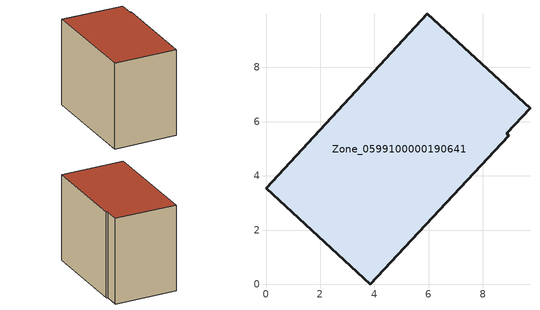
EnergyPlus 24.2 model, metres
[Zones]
Zone_0599100000190641
 floor ground (C_G): 0,3.54 5.95,9.98 9.74,6.49 8.89,5.57 8.96,5.47 3.85,0 z0
 wall outside (C_F): 3.85,0 8.96,5.47 8.89,5.57 9.74,6.49 5.95,9.98 0,3.54 3.85,0 z0:7.12
 roof outside (C_R): 5.95,9.98 0,3.54 3.85,0 8.96,5.47 8.89,5.57 9.74,6.49 z7.12
[BUILDING]
Pand.0599100000190641: North Axis=0; Terrain=City; Loads Convergence Tolerance Value=0.04; Temperature Convergence Tolerance Value=0.4; Solar Distribution=FullExterior; Maximum Number of Warmup Days=25; Minimum Number of Warmup Days=1
[Site:Location]
Rotterdam.The.Hague.AP_ZH_NLD Design_Conditions: Latitude=51.96; Longitude=4.45; Time Zone=1; Elevation=-4.5
[SITE:GROUNDTEMPERATURE:BUILDINGSURFACE]
18, 18, 18, 18, 18, 18, 18, 18, 18, 18, 18, 18
[MATERIAL] Thermal Absorptance=0.9; Solar Absorptance=0.7; Visible Absorptance=0.7
Name | Roughness | Thickness | Conductivity | Density | Specific Heat
G.TC.1946 | MediumSmooth | 0.15 | 1 | 540 | 1210
F.TC.1946 | Rough | 0.3 | 0.857143 | 1920 | 840
R.TC.1946 | MediumRough | 0.2 | 0.909091 | 1500 | 1000
[CONSTRUCTION]
C_G: G.TC.1946
C_F: F.TC.1946
C_R: R.TC.1946
[ZONE]
Zone_0599100000190641: Type=1; Multiplier=1; Ceiling Height=Autocalculate; Volume=Autocalculate; Floor Area=autocalculate; Part of Total Floor Area=Yes
[ZONEINFILTRATION:DESIGNFLOWRATE]
Infil_Zone_0599100000190641: Zone or ZoneList or Space or SpaceList=Zone_0599100000190641; Schedule=AlwaysOn; Design Flow Rate Calculation Method=Flow/Area; Flow Rate per Floor Area=0.003; Constant Term Coefficient=1; Temperature Term Coefficient=0; Velocity Term Coefficient=0; Velocity Squared Term Coefficient=0
[HVACTEMPLATE:ZONE:IDEALLOADSAIRSYSTEM]
Zone_0599100000190641: Maximum Heating Supply Air Temperature=50; Minimum Cooling Supply Air Temperature=13; Maximum Heating Supply Air Humidity Ratio=0.0156; Minimum Cooling Supply Air Humidity Ratio=0.0077; Heating Limit=NoLimit; Cooling Limit=NoLimit; Dehumidification Control Type=ConstantSensibleHeatRatio; Cooling Sensible Heat Ratio=0.7; Dehumidification Setpoint=60; Humidification Control Type=None; Humidification Setpoint=30; Outdoor Air Method=None; Outdoor Air Flow Rate per Person=0.00944; Outdoor Air Flow Rate per Zone Floor Area=0; Outdoor Air Flow Rate per Zone=0; Demand Controlled Ventilation Type=None; Outdoor Air Economizer Type=NoEconomizer; Heat Recovery Type=None; Sensible Heat Recovery Effectiveness=0.7; Latent Heat Recovery Effectiveness=0.65
[ZONECONTROL:THERMOSTAT]
ThermostatControl_Zone_0599100000190641: Zone or ZoneList=Zone_0599100000190641; Control Type Schedule=DualSetpointControlType; Control 1=Thermostat_Zone_0599100000190641; Temperature Difference Between Cutout And Setpoint=0
[THERMOSTATSETPOINT:DUALSETPOINT]
Thermostat_Zone_0599100000190641: Heating Setpoint Temperature Schedule=HeatingSetpoint_Zone_0599100000190641; Cooling Setpoint Temperature Schedule=CoolingSetpoint_Zone_0599100000190641
[SCHEDULE:COMPACT]
HeatingSetpoint_Zone_0599100000190641: Through: 12/31, For: AllDays, Until: 24:00, 21
CoolingSetpoint_Zone_0599100000190641: Through: 12/31, For: AllDays, Until: 24:00, 24
DualSetpointControlType: Through: 12/31, For: AllDays, Until: 24:00, 4
AlwaysOn: Through: 12/31, For: AllDays, Until: 24:00, 1
